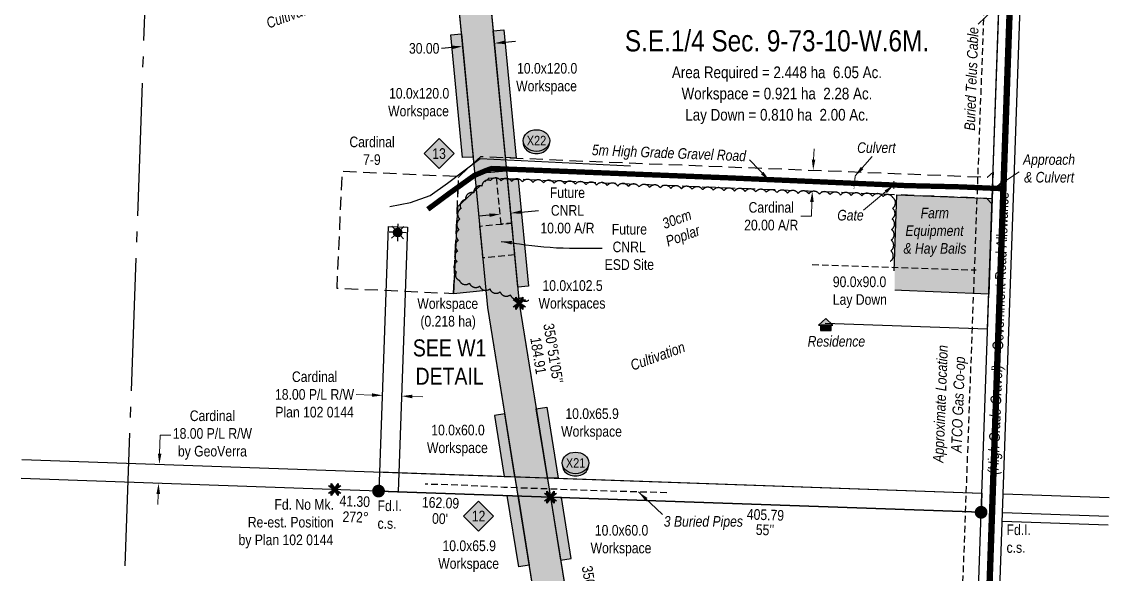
# Model space of a CAD drawing. Extents: x 338216 to 346362, y 6125251 to 6136161.
# Drawn here: x 342831 to 343855, y 6131286 to 6131807 of the extents above; entities that cross this region are included whole.
import ezdxf
from ezdxf.enums import TextEntityAlignment as Align

# ---------------------------------------------------------------- set-up
doc = ezdxf.new("R2010")
doc.units = 0
doc.header["$LTSCALE"] = 5
doc.header["$PDSIZE"] = 0.5
for name, pattern in [('0', [1, 1, 0]), ('foc-ACCESSROAD', [3.75, 2.5, -1.25]), ('foc-QUARTERLINE', [33, 25, -3, 2, -3]), ('HIDDEN2', [1.875, 1.25, -0.625]), ('UG_PIPE', [1.875, 1.25, -0.625])]:
    doc.linetypes.add(name, pattern=pattern)
doc.layers.get('Defpoints').update_dxf_attribs({"color": 9})
for name, color, linetype in [('AS-FENCE', 48, 'foc-FENCE'), ('AS-PIPE-UG', 44, 'UG_PIPE'), ('AS-PIPE-UG-T', 44, 'Continuous'), ('AS-RESIDENCE', 14, 'Continuous'), ('AS-ROADS', 254, 'Continuous'), ('AS-TELUS', 224, 'foc-TEL'), ('C-SYMBOL', 7, 'Continuous'), ('DETAIL-T', 7, 'Continuous'), ('F-AR', 190, 'foc-ACCESSROAD'), ('F-RW', 190, 'Continuous'), ('F-WS', 190, 'foc-ACCESSROAD'), ('F-WS-S', 190, 'Continuous'), ('L-AREAREQUIRED', 7, 'Continuous'), ('L-AREAWORK', 5, 'Continuous'), ('L-BD', 7, 'Continuous'), ('L-BD1', 253, 'Continuous'), ('L-MON', 1, 'Continuous'), ('L-QSEC', 8, 'foc-QUARTERLINE'), ('L-ROAD-T', 7, 'Continuous'), ('L-SEC', 7, 'Continuous'), ('L-TITLEDB', 4, 'Continuous'), ('P-BORE', 7, 'Continuous'), ('P-CROSSINGS', 250, 'Continuous'), ('P-IOP9', 10, 'Continuous'), ('P-IOP9-H', 21, 'Continuous'), ('P-LTO', 14, 'Continuous'), ('P-PROPOSED', 10, 'Continuous'), ('P-PROPOSED-H', 21, 'Continuous'), ('P-TEMP-BLUE', 146, 'Continuous'), ('P-TEMP-BLUE-T', 146, 'Continuous'), ('P-TXT', 4, 'Continuous'), ('T-BUSH', 110, '0'), ('T-BUSH-T', 110, 'Continuous'), ('T-EXISTING TFA', 220, 'HIDDEN2'), ('T-EXISTING TFA-T', 220, 'Continuous')]:
    doc.layers.add(name, color=color, linetype=linetype)
for name, color, linetype, lineweight in [('AS-GENERAL', 48, 'Continuous', 18), ('F-AR-T', 190, 'Continuous', 9), ('F-RW-T', 190, 'Continuous', 9), ('F-WS-T', 190, 'Continuous', 9), ('T-TEXT', 48, 'Continuous', 18)]:
    doc.layers.add(name, color=color, linetype=linetype, lineweight=lineweight)
doc.layers.add('P-TEMP-BLUE-H', color=7, linetype='Continuous', true_color=0x99e6ff)
doc.styles.add('100L', font='ARIALN.TTF', dxfattribs={"height": 11})
doc.styles.add('175L', font='ARIALN.TTF', dxfattribs={"height": 20})
doc.styles.add('80CG', font='ARIALN.TTF', dxfattribs={"height": 10})
doc.styles.add('80L', font='ARIALN.TTF', dxfattribs={"height": 10})
doc.styles.add('80LS', font='ARIALNI.TTF', dxfattribs={"height": 10})
doc.styles.add('Crossing', font='ARIALN.TTF', dxfattribs={"height": 10})
doc.styles.add('foc-LtypeFont', font='ARIALN.TTF', dxfattribs={"height": 7.35})
doc.styles.add('TXT', font='ARIALN.TTF', dxfattribs={"height": 0.2})
doc.linetypes.add('foc-FENCE', pattern='A,10,-1,["X",foc-LtypeFont,S=0.2,R=0,X=-0.625,Y=-0.75],-1.24', length=12.24)
doc.linetypes.add('foc-TEL', pattern='A,2,-1,["T",foc-LtypeFont,S=0.2,R=0,X=-0.425,Y=-0.75],-1.24,8', length=12.24)
doc.dimstyles.new('Compass 5 000', dxfattribs={"dimscale": 5, "dimtxt": 9, "dimasz": 2, "dimexe": 0.2, "dimexo": 0.0625, "dimgap": 0.5, "dimtad": 0, "dimtih": 1, "dimtoh": 1, "dimzin": 0, "dimdsep": 46, "dimtxsty": '80CG', "dimcen": 0.1, "dimse1": 1, "dimse2": 1, "dimclrd": 256, "dimclrt": 256, "dimaunit": 1, "dimadec": 4, "dimazin": 0, "dimtfac": 0.06, "dimtofl": 0, "dimtmove": 0, "dimatfit": 1, "dimfxl": 0.2, "dimtolj": 1, "dimtzin": 0, "dimlwd": -1, "dimarcsym": 0})

# ---------------------------------------------------------------- blocks, each defined once
blk = doc.blocks.new('TEMP')
h = blk.add_hatch(color=255)
h.dxf.hatch_style = 1
h.paths.add_polyline_path([(0, 0.25), (-0.67, 1.15), (-0.67, 0.67), (-1.15, 0.67), (-0.25, 0), (-1.15, -0.67), (-0.67, -0.67), (-0.67, -1.15), (0, -0.25), (0.67, -1.15), (0.67, -0.67), (1.15, -0.67), (0.25, 0), (1.15, 0.67), (0.67, 0.67), (0.67, 1.15)])
h.paths.add_polyline_path([(0.57, 0.85), (0.57, 0.57), (0.85, 0.57), (0.08, 0), (0.85, -0.57), (0.57, -0.57), (0.57, -0.85), (0, -0.08), (-0.57, -0.85), (-0.57, -0.57), (-0.85, -0.57), (-0.08, 0), (-0.85, 0.57), (-0.57, 0.57), (-0.57, 0.85), (0, 0.08)], flags=16)
h = blk.add_hatch(color=1)
h.dxf.hatch_style = 1
h.paths.add_polyline_path([(0, 0.08), (-0.57, 0.85), (-0.57, 0.57), (-0.85, 0.57), (-0.08, 0), (-0.85, -0.57), (-0.57, -0.57), (-0.57, -0.85), (0, -0.08), (0.57, -0.85), (0.57, -0.57), (0.85, -0.57), (0.08, 0), (0.85, 0.57), (0.57, 0.57), (0.57, 0.85)])
at = {"color": 1}
for p, q in [((-0.08, 0), (0.08, 0)), ((0, 0.08), (0, -0.08))]:
    blk.add_line(p, q, dxfattribs=at)
at = {"color": 255, "flags": 128}
blk.add_lwpolyline([(-0.25, 0), (-1.15, 0.67), (-0.67, 0.67), (-0.67, 1.15), (0, 0.25), (0.67, 1.15), (0.67, 0.67), (1.15, 0.67), (0.25, 0), (1.15, -0.67), (0.67, -0.67), (0.67, -1.15), (0, -0.25), (-0.67, -1.15), (-0.67, -0.67), (-1.15, -0.67)], close=True, dxfattribs=at)
at = {"color": 1, "flags": 128}
blk.add_lwpolyline([(-0.08, 0), (-0.85, 0.57), (-0.57, 0.57), (-0.57, 0.85), (0, 0.08), (0.57, 0.85), (0.57, 0.57), (0.85, 0.57), (0.08, 0), (0.85, -0.57), (0.57, -0.57), (0.57, -0.85), (0, -0.08), (-0.57, -0.85), (-0.57, -0.57), (-0.85, -0.57)], close=True, dxfattribs=at)
blk = doc.blocks.new('*D87')
at = {"layer": 'Defpoints', "color": 0, "transparency": 16777216}
for p in [(343171.7, 6131490), (343189.6, 6131489.4), (343188.4, 6131454.2)]:
    blk.add_point(p, dxfattribs=at)
at = {"layer": 'F-RW-T', "transparency": 16777216}
for p, q in [((343160.4, 6131455.1), (343145.5, 6131455.7)), ((343198.4, 6131453.8), (343208.4, 6131453.5))]:
    blk.add_line(p, q, dxfattribs=at)
for points in [[(343160.5, 6131456.8), (343160.4, 6131453.5), (343170.4, 6131454.8)], [(343198.5, 6131455.5), (343198.3, 6131452.1), (343188.4, 6131454.2)]]:
    blk.add_solid(points, dxfattribs=at)
at = {"layer": 'F-RW-T', "transparency": 16777216, "insert": (343106.4, 6131455.7), "char_height": 10, "attachment_point": 5, "style": '80CG'}
blk.add_mtext('\\A1;Cardinal\\P18.00 P/L R/W\\PPlan 102 0144', dxfattribs=at)
blk = doc.blocks.new('GAS')
h = blk.add_hatch(color=255)
h.dxf.hatch_style = 1
edge = h.paths.add_edge_path()
edge.add_arc((0, 0), 0.9, 0, 360)
for p, q in [((-0.81, 0), (-1.62, 0)), ((-0.57, 0.57), (-1.14, 1.14)), ((0, 0.81), (0, 1.62)), ((0.57, 0.57), (1.14, 1.14)), ((1.62, 0), (0.81, 0)), ((-0.57, -0.57), (-1.14, -1.14)), ((0, -0.81), (0, -1.62)), ((1.14, -1.14), (0.57, -0.57))]:
    blk.add_line(p, q)
blk.add_circle((0, 0), 0.8)
blk = doc.blocks.new('*D90')
at = {"layer": 'Defpoints', "color": 0, "transparency": 16777216}
for p in [(343043.1, 6131387.1), (342959.5, 6131372), (343042.5, 6131369.1)]:
    blk.add_point(p, dxfattribs=at)
at = {"layer": 'F-RW-T', "transparency": 16777216}
for p, q in [((342960.5, 6131400), (342961.1, 6131417.5)), ((342961.1, 6131417.5), (342971.1, 6131417.5)), ((342959.2, 6131362), (342958.8, 6131352))]:
    blk.add_line(p, q, dxfattribs=at)
for points in [[(342958.9, 6131400), (342962.2, 6131399.9), (342960.2, 6131390)], [(342957.5, 6131362), (342960.9, 6131361.9), (342959.5, 6131372)]]:
    blk.add_solid(points, dxfattribs=at)
at = {"layer": 'F-RW-T', "transparency": 16777216, "insert": (343010.2, 6131417.5), "char_height": 10, "attachment_point": 5, "style": '80CG'}
blk.add_mtext('\\A1;Cardinal\\P18.00 P/L R/W\\Pby GeoVerra', dxfattribs=at)
blk = doc.blocks.new('res_occ')
for points in [[(0.1, 0.89), (-1.26, -0.37), (1.46, -0.37)], [(-0.9, -1.43), (1.1, -1.43), (1.1, -0.37), (-0.9, -0.37)]]:
    blk.add_hatch(color=14).paths.add_polyline_path(points)
at = {"color": 14}
for points in [[(0.1, 0.89), (-1.26, -0.37), (1.46, -0.37)], [(-0.9, -1.43), (1.1, -1.43), (1.1, -0.37), (-0.9, -0.37)]]:
    blk.add_lwpolyline(points, close=True, dxfattribs=at)
blk = doc.blocks.new('fdia')
at = {"color": 255, "const_width": 1}
blk.add_lwpolyline([(-0.5, 0, 1), (0.5, 0, 1)], format="xyb", close=True, dxfattribs=at)
blk = doc.blocks.new('Fdiaa')
blk.add_blockref('fdia', (0, 0))
blk = doc.blocks.new('fdib')
at = {"color": 1, "const_width": 1.6}
blk.add_lwpolyline([(-0.4, 0, 1), (0.4, 0, 1)], format="xyb", close=True, dxfattribs=at)
at = {"color": 1}
blk.add_circle((0, 0), 0.8, dxfattribs=at)
blk = doc.blocks.new('Fdibb')
blk.add_blockref('fdib', (0, 0))
blk = doc.blocks.new('fdicc')
for name in ['Fdibb', 'Fdiaa']:
    blk.add_blockref(name, (0, 0))
blk = doc.blocks.new('FDI')
blk.add_blockref('fdicc', (0, 0))
blk = doc.blocks.new('*D112')
at = {"layer": 'Defpoints', "color": 0, "transparency": 16777216}
for p in [(343273, 6131709.9), (343282.9, 6131710.9), (343291, 6131626.5)]:
    blk.add_point(p, dxfattribs=at)
at = {"layer": 'T-EXISTING TFA-T', "transparency": 16777216}
for p, q in [((343271.1, 6131624.6), (343261.2, 6131623.6)), ((343301, 6131627.4), (343317.2, 6131629))]:
    blk.add_line(p, q, dxfattribs=at)
for points in [[(343271, 6131626.2), (343271.3, 6131622.9), (343281.1, 6131625.5)], [(343300.8, 6131629.1), (343301.2, 6131625.8), (343291, 6131626.5)]]:
    blk.add_solid(points, dxfattribs=at)
at = {"layer": 'T-EXISTING TFA-T', "transparency": 16777216, "insert": (343344.5, 6131629), "char_height": 10, "attachment_point": 5, "style": '80CG'}
blk.add_mtext('\\A1;Future\\PCNRL\\P10.00 A/R', dxfattribs=at)
blk = doc.blocks.new('xing2')
h = blk.add_hatch(color=50)
h.dxf.hatch_style = 1
edge = h.paths.add_edge_path()
edge.add_ellipse((0, 0), major_axis=(-12.5, 0), ratio=0.816297, start_angle=0, end_angle=360)
h = blk.add_hatch(color=250)
h.dxf.hatch_style = 1
edge = h.paths.add_edge_path()
edge.add_ellipse((0, -2), major_axis=(-12.5, 0), ratio=0.816297, start_angle=0, end_angle=180)
edge.add_line((12.5, -2), (12.5, 0))
edge.add_ellipse((0, 0), major_axis=(-12.5, 0), ratio=0.816297, start_angle=0, end_angle=180, ccw=False)
edge.add_line((-12.5, 0), (-12.5, -2))
at = {"color": 250}
blk.add_ellipse((0, 0), major_axis=(-12.5, 0), ratio=0.816297, dxfattribs=at)
blk.add_ellipse((0, -2), major_axis=(-12.5, 0), ratio=0.816297, start_param=0, end_param=3.141593, dxfattribs=at)
at = {"color": 250, "style": 'Crossing'}
blk.add_attdef('CROSSING', text='', height=9, dxfattribs=at).set_placement((0.1, 0), align=Align.MIDDLE_CENTER)
at = {"color": 250, "style": 'Crossing', "flags": 1}
for tag, p in [('OWNER', (0.1, -12.5)), ('DESCRIPTION', (0.1, -25.8)), ('LOCATION', (0.1, -39.3)), ('DWG_REF', (0.1, -52.8))]:
    blk.add_attdef(tag, text='', height=9, dxfattribs=at).set_placement(p, align=Align.MIDDLE_CENTER)
blk = doc.blocks.new('*D152')
at = {"layer": 'Defpoints', "color": 0, "transparency": 16777216}
for p in [(343589, 6131666.4), (343575.1, 6131646.9), (343588.2, 6131646.4)]:
    blk.add_point(p, dxfattribs=at)
at = {"layer": 'F-AR-T', "transparency": 16777216}
for p, q in [((343576.3, 6131676.9), (343576.7, 6131686.9)), ((343574.7, 6131636.9), (343574.2, 6131623.5)), ((343574.2, 6131623.5), (343564.2, 6131623.5))]:
    blk.add_line(p, q, dxfattribs=at)
for points in [[(343574.6, 6131677), (343577.9, 6131676.8), (343575.9, 6131666.9)], [(343573, 6131637), (343576.4, 6131636.9), (343575.1, 6131646.9)]]:
    blk.add_solid(points, dxfattribs=at)
at = {"layer": 'F-AR-T', "transparency": 16777216, "insert": (343536.4, 6131623.5), "char_height": 10, "attachment_point": 5, "style": '80CG'}
blk.add_mtext('\\A1;Cardinal\\P20.00 A/R', dxfattribs=at)
blk = doc.blocks.new('*D195')
at = {"layer": 'Defpoints', "color": 0, "transparency": 16777216}
for p in [(343244, 6131802.9), (343273.8, 6131805.8), (343245.8, 6131783.5)]:
    blk.add_point(p, dxfattribs=at)
at = {"layer": 'P-TXT', "transparency": 16777216}
for p, q in [((343285.7, 6131787.4), (343295.6, 6131788.3)), ((343235.9, 6131782.6), (343225.9, 6131781.6))]:
    blk.add_line(p, q, dxfattribs=at)
for points in [[(343285.5, 6131789), (343285.8, 6131785.7), (343275.7, 6131786.4)], [(343235.7, 6131784.2), (343236.1, 6131780.9), (343245.8, 6131783.5)]]:
    blk.add_solid(points, dxfattribs=at)
at = {"layer": 'P-TXT', "transparency": 16777216, "insert": (343209.6, 6131781.6), "char_height": 10, "attachment_point": 5, "style": '80CG'}
blk.add_mtext('\\A1;30.00', dxfattribs=at)
blk = doc.blocks.new('30M BUFFER DISP')
h = blk.add_hatch(color=70)
h.dxf.hatch_style = 1
h.paths.add_polyline_path([(0, 14.1), (14.1, 0), (0, -14.1), (-14.1, 0)])
blk.add_lwpolyline([(0, 14.1), (14.1, 0), (0, -14.1), (-14.1, 0)], close=True)
at = {"color": 235, "style": '80L'}
blk.add_attdef('DISURBANCE', text='', height=10, dxfattribs=at).set_placement((0, 0), align=Align.MIDDLE_CENTER)

msp = doc.modelspace()

# ---------------------------------------------------------------- hatches: boundary and pattern name
at = {"layer": 'P-IOP9-H'}
h = msp.add_hatch(color=256, dxfattribs=at)
h.dxf.hatch_style = 1
h.paths.add_polyline_path([(343299.184, 6131541.558), (343262.662, 6131922.38), (343232.429, 6131923.448), (343269.419, 6131537.738), (343337.543, 6131114.75), (343368.096, 6131113.677)])
at = {"layer": 'P-PROPOSED-H'}
h = msp.add_hatch(color=256, dxfattribs=at)
h.dxf.hatch_style = 1
h.paths.add_polyline_path([(342394.18, 6132752.988), (342391.958, 6132689.959), (342407.48, 6132607.158), (342386.455, 6132012.128), (342601.477, 6132006.853), (343257.22, 6131979.123), (343299.184, 6131541.558), (343406.555, 6130874.882), (343415.348, 6130247.491), (343631.582, 6129994.114), (343614.547, 6129495.41), (343584.573, 6129496.473), (343601.208, 6129983.501), (343385.509, 6130236.252), (343376.595, 6130872.274), (343269.419, 6131537.738), (343229.859, 6131950.244), (342600.476, 6131976.875), (342355.409, 6131982.874), (342377.388, 6132604.897), (342361.866, 6132687.697), (342364.205, 6132754.045)])
at = {"layer": 'P-TEMP-BLUE-H'}
h = msp.add_hatch(color=256, dxfattribs=at)
h.dxf.hatch_style = 1
h.paths.add_polyline_path([(343296.107, 6131678.367), (343286.02, 6131678.82), (343274.567, 6131798.246), (343284.519, 6131799.201)])
h = msp.add_hatch(color=256, dxfattribs=at)
h.dxf.hatch_style = 1
h.paths.add_polyline_path([(343255.863, 6131679.088), (343245.831, 6131678.969), (343234.758, 6131794.428), (343244.711, 6131795.383)])
h = msp.add_hatch(color=256, dxfattribs=at)
h.dxf.hatch_style = 1
h.paths.add_polyline_path([(343307.683, 6131557.667), (343297.73, 6131556.713), (343287.948, 6131658.718), (343298.035, 6131658.264)])
h = msp.add_hatch(color=256, dxfattribs=at)
h.dxf.hatch_style = 1
h.paths.add_polyline_path([(343237.158, 6131550.904), (343267.874, 6131553.85), (343258.758, 6131648.907), (343240.828, 6131632.509)])
h = msp.add_hatch(color=256, dxfattribs=at)
h.dxf.hatch_style = 1
h.paths.add_polyline_path([(343741.281, 6131550.251), (343651.372, 6131553.829), (343654.538, 6131643.755), (343744.447, 6131640.176)])
h = msp.add_hatch(color=256, dxfattribs=at)
h.dxf.hatch_style = 1
h.paths.add_polyline_path([(343315.183, 6131442.216), (343325.054, 6131443.805), (343335.847, 6131376.789), (343325.663, 6131377.148)])
h = msp.add_hatch(color=256, dxfattribs=at)
h.dxf.hatch_style = 1
h.paths.add_polyline_path([(343295.11, 6131378.223), (343285.571, 6131437.447), (343275.701, 6131435.857), (343284.925, 6131378.581)])
h = msp.add_hatch(color=256, dxfattribs=at)
h.dxf.hatch_style = 1
h.paths.add_polyline_path([(343308.506, 6131295.045), (343298.635, 6131293.455), (343287.842, 6131360.469), (343298.026, 6131360.113)])
h = msp.add_hatch(color=256, dxfattribs=at)
h.dxf.hatch_style = 1
h.paths.add_polyline_path([(343328.579, 6131359.038), (343338.118, 6131299.814), (343347.988, 6131301.404), (343338.764, 6131358.679)])

# ---------------------------------------------------------------- linework, layer by layer
at = {"layer": 'AS-FENCE', "flags": 128}
msp.add_lwpolyline([(343177.403, 6131632.615), (343196.842, 6131636.622), (343215.131, 6131643.192), (343231.526, 6131654.547), (343262.431, 6131678.025), (343403.898, 6131670.88)], dxfattribs=at)
at = {"layer": 'AS-GENERAL', "const_width": 1, "flags": 128}
msp.add_lwpolyline([(343614.109, 6131647.583), (343615.441, 6131661.401)], close=True, dxfattribs=at)
msp.add_lwpolyline([(343651.855, 6131649.343), (343651.971, 6131656.663)], dxfattribs=at)
at = {"layer": 'AS-PIPE-UG', "flags": 128}
for points in [[(343719.4, 6130928.82), (343703.813, 6130929.402), (343710.451, 6131104.249), (343712.003, 6131109.684), (343711.112, 6131117.637), (343711.301, 6131131.361), (343712.338, 6131154.169), (343740.012, 6131901.707), (343771.134, 6132829.322)], [(343574.844, 6131578.125), (343729.25, 6131572.933)], [(343437.99, 6131363.111), (343383.136, 6131364.734), (343329.677, 6131366.567), (343284.729, 6131368.201), (343242.63, 6131370.281), (343210.597, 6131371.253)]]:
    msp.add_lwpolyline(points, dxfattribs=at)
at = {"layer": 'AS-ROADS', "flags": 128}
msp.add_lwpolyline([(343796.345, 6132828.425, 5.999, 5.999, 0), (343737.216, 6131141.674, 5.999, 5.999, 0), (343693.233, 6129913.563, 5.999, 5.999, 0), (343679.418, 6129482.814, 0, 0, 0)], format="xyseb", dxfattribs=at)
at = {"layer": 'AS-ROADS', "const_width": 4.999, "flags": 128}
msp.add_lwpolyline([(343755.016, 6131649.449), (343714.012, 6131651.219), (343662.907, 6131652.416), (343652.073, 6131652.943), (343614.919, 6131654.536), (343498.334, 6131659.61), (343273.156, 6131668.519), (343267.329, 6131666.439), (343256.649, 6131661.857), (343233.435, 6131645.226), (343213.006, 6131630.073)], dxfattribs=at)
at = {"layer": 'AS-TELUS', "flags": 128}
msp.add_lwpolyline([(343587.196, 6131522.948), (343740.13, 6131517.563), (343753.773, 6131905.034), (343781.794, 6132703.594)], dxfattribs=at)
at = {"layer": 'Defpoints'}
for p, q in [((343167.257, 6131382.723), (343734.667, 6131362.752)), ((343166.624, 6131364.738), (343734.034, 6131344.767))]:
    msp.add_line(p, q, dxfattribs=at)
at = {"layer": 'F-AR', "flags": 128}
msp.add_lwpolyline([(343740.156, 6131660.358), (343745.327, 6131665.155), (343744.271, 6131635.18), (343739.452, 6131640.375), (343360.103, 6131655.473), (343270.385, 6131659.542), (343240.828, 6131632.509), (343242.099, 6131660.769), (343262.97, 6131679.857), (343360.949, 6131675.451), (343740.156, 6131660.358)], dxfattribs=at)
at = {"layer": 'F-RW', "flags": 128}
msp.add_lwpolyline([(343176.014, 6131613.734), (343193.993, 6131613.102), (343185.233, 6131364.085), (343167.252, 6131364.714)], close=True, dxfattribs=at)
for points in [[(342830.887, 6131394.485), (343734.678, 6131362.752), (343734.034, 6131344.767), (343166.624, 6131364.738)], [(343166.624, 6131364.738), (342830.256, 6131376.577)], [(343854.051, 6131340.694), (343754.15, 6131344.188), (343754.783, 6131362.173), (343854.684, 6131358.679)]]:
    msp.add_lwpolyline(points, dxfattribs=at)
at = {"layer": 'F-WS', "flags": 128}
msp.add_lwpolyline([(343237.158, 6131550.904), (343242.099, 6131660.769), (343132.234, 6131665.71), (343127.293, 6131555.845)], close=True, dxfattribs=at)
at = {"layer": 'L-BD', "flags": 128}
msp.add_lwpolyline([(343268.505, 6131664.596), (343287.212, 6131666.39)], dxfattribs=at)
at = {"layer": 'L-QSEC'}
msp.add_line((342922.294, 6131129.339), (342950.818, 6131933.394), dxfattribs=at)
at = {"layer": 'L-SEC'}
for p, q in [((343725.466, 6131101.121), (343753.773, 6131905.034)), ((343745.566, 6131100.413), (343773.873, 6131904.326))]:
    msp.add_line(p, q, dxfattribs=at)
at = {"layer": 'L-TITLEDB', "flags": 128}
msp.add_lwpolyline([(343753.879, 6131336.5), (343853.779, 6131332.975)], dxfattribs=at)
at = {"layer": 'P-TEMP-BLUE', "flags": 128}
for points in [[(343296.107, 6131678.367), (343286.02, 6131678.82), (343274.567, 6131798.246), (343284.519, 6131799.201)], [(343255.863, 6131679.088), (343245.831, 6131678.969), (343234.758, 6131794.428), (343244.711, 6131795.383)], [(343307.683, 6131557.667), (343297.73, 6131556.713), (343287.948, 6131658.718), (343298.035, 6131658.264)], [(343237.158, 6131550.904), (343267.874, 6131553.85), (343258.758, 6131648.907), (343240.828, 6131632.509), (343237.158, 6131550.904)], [(343741.281, 6131550.251), (343651.372, 6131553.829), (343654.538, 6131643.755), (343744.447, 6131640.176)], [(343315.183, 6131442.216), (343325.054, 6131443.805), (343335.847, 6131376.789), (343325.663, 6131377.148)], [(343295.11, 6131378.223), (343285.571, 6131437.447), (343275.701, 6131435.857), (343284.925, 6131378.581)], [(343308.506, 6131295.045), (343298.635, 6131293.455), (343287.842, 6131360.469), (343298.026, 6131360.113)], [(343328.579, 6131359.038), (343338.118, 6131299.814), (343347.988, 6131301.404), (343338.764, 6131358.679)]]:
    msp.add_lwpolyline(points, close=True, dxfattribs=at)
at = {"layer": 'T-BUSH', "flags": 128}
msp.add_lwpolyline([(343648.516, 6131581.102, 0.52056705), (343648.93, 6131591.091, 0.52056705), (343649.344, 6131601.081, 0.52056705), (343649.758, 6131611.07, 0.52056705), (343650.171, 6131621.059, 0.52056705), (343650.585, 6131631.048, 0.52056705), (343650.999, 6131641.038, 0.52056705), (343641.674, 6131642.027, 0.52056705), (343631.683, 6131642.402, 0.52056705), (343621.692, 6131642.776, 0.52056705), (343611.702, 6131643.151, 0.52056705), (343601.711, 6131643.525, 0.52056705), (343591.72, 6131643.9, 0.52056705), (343581.729, 6131644.275, 0.52056705), (343571.738, 6131644.649, 0.52056705), (343561.748, 6131645.024, 0.52056705), (343551.757, 6131645.398, 0.52056705), (343541.766, 6131645.773, 0.52056705), (343531.775, 6131646.148, 0.52056705), (343521.785, 6131646.522, 0.52056705), (343511.794, 6131646.897, 0.52056705), (343501.803, 6131647.271, 0.52056705), (343491.812, 6131647.651, 0.52056705), (343481.824, 6131648.085, 0.52056705), (343471.836, 6131648.519, 0.52056705), (343461.847, 6131648.953, 0.52056705), (343451.859, 6131649.388, 0.52056705), (343441.871, 6131649.822, 0.52056705), (343431.882, 6131650.256, 0.52056705), (343421.894, 6131650.69, 0.52056705), (343411.905, 6131651.124, 0.52056705), (343401.917, 6131651.559, 0.52056705), (343391.929, 6131651.993, 0.52056705), (343381.94, 6131652.427, 0.52056705), (343371.952, 6131652.861, 0.52056705), (343361.964, 6131653.295, 0.52056705), (343351.975, 6131653.73, 0.52056705), (343341.987, 6131654.164, 0.52056705), (343331.999, 6131654.598, 0.52056705), (343322.01, 6131655.032, 0.52056705), (343312.022, 6131655.466, 0.52056705), (343302.033, 6131655.901, 0.52056705), (343292.045, 6131656.335, 0.52056705), (343282.057, 6131656.769, 0.52056705), (343272.068, 6131657.203, 0.52056705), (343263.968, 6131652.002, 0.52056705), (343256.258, 6131645.637, 0.52056705), (343248.547, 6131639.273, 0.52056705), (343244.186, 6131630.737, 0.52056705), (343243.209, 6131620.815, 0.52056705), (343242.553, 6131610.839, 0.52056705), (343241.897, 6131600.863, 0.52056705), (343241.241, 6131590.886, 0.52056705), (343240.585, 6131580.91, 0.52056705), (343239.929, 6131570.934, 0.52056705), (343242.649, 6131563.333, 0.52056705), (343252.26, 6131560.581, 0.52056705), (343261.872, 6131557.829, 0.52056705), (343271.484, 6131555.078, 0.52056705), (343281.095, 6131552.326, 0.52056705), (343290.707, 6131549.574, 0.52056705), (343300.319, 6131546.822, 0.52056705), (343308.1, 6131544.594, 0.52056705)], format="xyb", dxfattribs=at)
at = {"layer": 'T-EXISTING TFA', "flags": 128}
for points in [[(343281.992, 6131616.091), (343277.858, 6131659.203), (343287.914, 6131659.072), (343291.944, 6131617.046)], [(343294.808, 6131587.189), (343264.951, 6131584.326), (343262.088, 6131614.183), (343291.944, 6131617.046)]]:
    msp.add_lwpolyline(points, close=True, dxfattribs=at)

# ---------------------------------------------------------------- block references
at = {"layer": 'AS-RESIDENCE', "xscale": 4.998900549999906, "yscale": 4.998900549999906, "zscale": 4.998900549999906}
msp.add_blockref('res_occ', (343587.196, 6131522.948), dxfattribs=at)
at = {"layer": 'F-WS-S', "xscale": 4.998900549999906, "yscale": 4.998900549999906, "zscale": 0.1968071082677128, "rotation": 357.9666615880311}
msp.add_blockref('GAS', (343184.696, 6131608.307), dxfattribs=at)
at = {"layer": 'L-MON'}
for name, p, xscale, yscale, zscale in [('TEMP', (343299.184, 6131541.558), 4.998900549999906, 4.998900549999906, 4.998900549999906), ('TEMP', (343125.359, 6131366.19), 4.998900549999934, 4.998900549999934, 4.998900549999934), ('FDI', (343166.624, 6131364.738), 4.999999999999908, 4.999999999999908, 4.999999999999908), ('TEMP', (343328.579, 6131359.038), 4.998900549999926, 4.998900549999926, 4.998900549999926), ('FDI', (343734.034, 6131344.767), 4.999999999999908, 4.999999999999908, 4.999999999999908)]:
    msp.add_blockref(name, p, dxfattribs=dict(at, xscale=xscale, yscale=yscale, zscale=zscale))
at = {"layer": 'P-BORE', "xscale": 0.99978011, "yscale": 0.99978011, "zscale": 0.99978011}
for p, values in [((343223.634, 6131682.566), {'DISURBANCE': '13'}), ((343260.806, 6131341.203), {'DISURBANCE': '12'})]:
    msp.add_blockref('30M BUFFER DISP', p, dxfattribs=at).add_auto_attribs(values)
at = {"layer": 'P-CROSSINGS', "xscale": 0.99978011, "yscale": 0.99978011, "zscale": 0.99978011}
for p, values in [((343315.273, 6131694.778), {'CROSSING': 'X22'}), ((343352.08, 6131391.215), {'CROSSING': 'X21'})]:
    msp.add_blockref('xing2', p, dxfattribs=at).add_auto_attribs(values)

# ---------------------------------------------------------------- texts
at = {"layer": 'AS-PIPE-UG-T', "insert": (343688.299, 6131385.22), "char_height": 9.9978, "attachment_point": 1, "rotation": 87.818581, "style": '80L'}
msp.add_mtext_dynamic_manual_height_columns('\\pi6.5014;{\\fArial Narrow|b0|i1|c0|p34;Approximate Location\\P\\pi16.687;ATCO Gas Co-op}', width=123.51053, gutter_width=49.989, heights=[0], dxfattribs=at)
at = {"layer": 'AS-PIPE-UG-T', "insert": (343435.243, 6131341.198), "char_height": 9.9978, "attachment_point": 1, "style": '80L'}
msp.add_mtext_dynamic_manual_height_columns('{\\fArial Narrow|b0|i1|c0|p34;3 Buried Pipes}', width=74.56518, gutter_width=49.989, heights=[0], dxfattribs=at)
at = {"layer": 'AS-RESIDENCE', "insert": (343570.676, 6131510.774), "char_height": 9.9978, "attachment_point": 1, "style": '80L'}
msp.add_mtext_dynamic_manual_height_columns('{\\fArial Narrow|b0|i1|c0|p34;Residence}', width=34.11404, gutter_width=49.989, heights=[0], dxfattribs=at)
at = {"layer": 'AS-TELUS', "insert": (343718.175, 6131704.426), "char_height": 9.9978, "attachment_point": 1, "rotation": 87.990349, "style": 'TXT'}
msp.add_mtext_dynamic_manual_height_columns('{\\fArial Narrow|b0|i1|c0|p34;Buried Telus Cable}', width=97.21368, gutter_width=1, heights=[0], dxfattribs=at)
at = {"layer": 'C-SYMBOL', "color": 3, "style": '175L'}
msp.add_text('S.E.1/4 Sec. 9-73-10-W.6M.', height=19.9956, dxfattribs=at).set_placement((343541.798, 6131772.767), align=Align.BOTTOM_CENTER)
at = {"layer": 'DETAIL-T', "color": 3, "insert": (343233.549, 6131486.249), "char_height": 15.9965, "width": 116.48611, "attachment_point": 5, "style": '80CG'}
msp.add_mtext('SEE W1\\PDETAIL', dxfattribs=at)
at = {"layer": 'F-WS-T', "insert": (343138.888, 6131698.559), "char_height": 9.9978, "attachment_point": 1, "style": '80L'}
msp.add_mtext_dynamic_manual_height_columns('\\pi0.32278;Cardinal\\P\\pi13.202;7-9', width=41.91206, gutter_width=49.989, heights=[0], dxfattribs=at)
at = {"layer": 'L-AREAREQUIRED', "color": 5, "style": '100L'}
msp.add_text('Area Required = 2.448 ha  6.05 Ac.', height=10.99758, dxfattribs=at).set_placement((343541.798, 6131750.272), align=Align.BOTTOM_CENTER)
at = {"layer": 'L-AREAWORK', "color": 5, "style": '100L'}
for s, p in [('Workspace = 0.921 ha  2.28 Ac.', (343541.798, 6131730.276)), ('Lay Down = 0.810 ha  2.00 Ac.', (343541.798, 6131710.28))]:
    msp.add_text(s, height=10.99758, dxfattribs=at).set_placement(p, align=Align.BOTTOM_CENTER)
at = {"layer": 'L-BD', "style": '80L'}
for s, p in [('41.30', (343144.245, 6131355.114)), ('162.09', (343225.035, 6131353.757)), ('405.79', (343530.973, 6131342.41)), ('272°', (343145.075, 6131340.353)), ("00'", (343224.507, 6131338.77)), ("55''", (343530.471, 6131328.172))]:
    msp.add_text(s, height=9.9978, rotation=357.9842, dxfattribs=at).set_placement(p, align=Align.MIDDLE)
at = {"layer": 'L-BD1', "style": '80L'}
for s, p in [("350°51'05''", (343331.206, 6131494.547)), ('184.91', (343317.14, 6131492.282)), ("350°51'05''", (343367.42, 6131266.282))]:
    msp.add_text(s, height=9.9978, rotation=279.1492, dxfattribs=at).set_placement(p, align=Align.MIDDLE)
at = {"layer": 'L-MON', "char_height": 9.9978, "attachment_point": 1, "style": '80L'}
for s, width, insert in [('\\pi60.788;Fd. No Mk.\\P\\pi35.691;Re-est. Position\\P\\pi26.989;by Plan 102 0144', 114.8548, (343007.84, 6131357.147)), ('Fd.I. \\Pc.s.', 22.04407, (343165.691, 6131355.912)), ('Fd.I. \\Pc.s.', 22.04407, (343757.979, 6131333.289))]:
    msp.add_mtext_dynamic_manual_height_columns(s, width=width, gutter_width=50, heights=[0], dxfattribs=dict(at, insert=insert))
at = {"layer": 'L-ROAD-T', "style": '80L'}
msp.add_text('Government Road Allowance', height=9.9978, rotation=87.891676, dxfattribs=at).set_placement((343752.382, 6131571.809), align=Align.MIDDLE_CENTER)
at = {"layer": 'T-BUSH-T', "insert": (343445.704, 6131625.603), "char_height": 9.9978, "width": 34.19889, "attachment_point": 2, "rotation": 20, "style": '80LS'}
msp.add_mtext('30cm \\PPoplar', dxfattribs=at)
at = {"layer": 'T-EXISTING TFA-T', "insert": (343377.492, 6131616.35), "char_height": 9.9978, "attachment_point": 1, "style": '80L'}
msp.add_mtext_dynamic_manual_height_columns('\\pi8.7959;Future\\P\\pi9.5222;CNRL\\P\\pi2.0887;ESD Site', width=49.23564, gutter_width=49.989, heights=[0], dxfattribs=at)
at = {"layer": 'T-TEXT', "style": '80LS'}
for s, rotation, p in [('Cultivation', 20, (343086.585, 6131814.086)), ('5m High Grade Gravel Road', 357.720862, (343440.086, 6131683.196)), ('Cultivation', 20, (343429.443, 6131491.904)), ('(High Grade Gravel)', 87.891676, (343747.233, 6131431.934))]:
    msp.add_text(s, height=9.9978, rotation=rotation, dxfattribs=at).set_placement(p, align=Align.MIDDLE_CENTER)
at = {"layer": 'T-TEXT', "char_height": 9.9978, "attachment_point": 1, "style": '80L'}
for s, width, gutter_width, insert in [('{\\fArial Narrow|b0|i1|c0|p34;Culvert}', 42.07574, 49.989, (343617.295, 6131693.147)), ('\\pi3.3041;{\\fArial Narrow|b0|i1|c0|p34;Approach\\P\\pi4.3543;& Culvert}', 55.3491, 49.989, (343770.166, 6131681.97)), ('{\\fArial Narrow|b0|i1|c0|p34;Gate}', 42.07574, 49.989, (343598.583, 6131629.564)), ('\\pi16.444;{\\fArial Narrow|b0|i1|c0|p34;Farm \\P\\pi2.1092;Equipment\\P\\pi0.29856;& Hay Bails}', 58.86535, 50, (343660.64, 6131631.609))]:
    msp.add_mtext_dynamic_manual_height_columns(s, width=width, gutter_width=gutter_width, heights=[0], dxfattribs=dict(at, insert=insert))

# ---------------------------------------------------------------- dimensions: what is measured, and where the dimension line sits
at = {"layer": 'F-AR-T'}
dim = msp.add_linear_dim(base=(343575.089, 6131646.917), p1=(343588.984, 6131666.375), p2=(343588.189, 6131646.395), angle=267.720862, text='Cardinal\\P20.00 A/R', dimstyle='Compass 5 000', dxfattribs=at)
dim.commit()
dim.dimension.update_dxf_attribs({"geometry": '*D152', "text_midpoint": (343536.422, 6131623.49), "dimtype": 161})
at = {"layer": 'F-RW-T'}
dim = msp.add_linear_dim(base=(342959.544, 6131371.979), p1=(343043.127, 6131387.062), p2=(343042.498, 6131369.077), angle=267.996977, text='Cardinal\\P18.00 P/L R/W\\Pby GeoVerra', dimstyle='Compass 5 000', dxfattribs=at)
dim.commit()
dim.dimension.update_dxf_attribs({"geometry": '*D90', "text_midpoint": (343010.224, 6131417.549), "dimtype": 161})
at = {"layer": 'P-TXT'}
dim = msp.add_linear_dim(base=(343245.846, 6131783.545), p1=(343273.843, 6131805.793), p2=(343243.987, 6131802.929), angle=185.478019, text='30.00', dimstyle='Compass 5 000', dxfattribs=at)
dim.commit()
dim.dimension.update_dxf_attribs({"geometry": '*D195', "text_midpoint": (343209.614, 6131781.636), "dimtype": 161})
at = {"layer": 'T-EXISTING TFA-T'}
dim = msp.add_linear_dim(base=(343291.041, 6131626.461), p1=(343272.994, 6131709.914), p2=(343282.947, 6131710.868), angle=5.478019, text='Future\\PCNRL\\P10.00 A/R', dimstyle='Compass 5 000', dxfattribs=at)
dim.commit()
dim.dimension.update_dxf_attribs({"geometry": '*D112', "text_midpoint": (343344.482, 6131628.97), "dimtype": 161})

# ---------------------------------------------------------------- leaders
at = {"layer": 'AS-PIPE-UG-T'}
msp.add_leader([(343411.438, 6131363.897), (343434.094, 6131342.634)], dimstyle='Compass 5 000', dxfattribs=at)
at = {"layer": 'AS-TELUS'}
msp.add_leader([(343750.894, 6131823.271), (343731.376, 6131804.527)], dimstyle='Compass 5 000', dxfattribs=at)
at = {"layer": 'T-EXISTING TFA-T', "path_type": 1}
msp.add_leader([(343282.136, 6131599.736), (343328.129, 6131594.282), (343377.241, 6131593.503)], dimstyle='Compass 5 000', override={"dimgap": 0.5, "dimtad": 0}, dxfattribs=at)
at = {"layer": 'T-TEXT'}
for points in [[(343534.796, 6131657.06), (343515.85, 6131676.682)], [(343615.351, 6131661.455), (343631.583, 6131679.758)], [(343746.012, 6131649.623), (343769.759, 6131665.414)], [(343651.913, 6131653.003), (343623.279, 6131629.216)]]:
    msp.add_leader(points, dimstyle='Compass 5 000', dxfattribs=at)

# ---------------------------------------------------------------- next in the draw order: texts
at = {"layer": 'P-TEMP-BLUE-T', "char_height": 9.9978, "attachment_point": 1, "style": '80L', "bg_fill": 3, "box_fill_scale": 1.2, "bg_fill_color": 256, "bg_fill_transparency": 0}
for s, insert in [('\\pi0.99794;10.0x120.0\\P\\pi0.12842;Workspace', (343296.069, 6131767.857)), ('\\pi0.99794;10.0x120.0\\P\\pi0.12842;Workspace', (343175.506, 6131744.3)), ('\\pi0.95361;10.0x102.5\\P\\pi-2.7632;Workspaces', (343320.021, 6131563.281)), ('\\pi0.12842;Workspace\\P\\pi3.0302;(0.218 ha)', (343203.027, 6131546.374)), ('\\pi4.1589;10.0x65.9\\P\\pi0.12842;Workspace', (343338.407, 6131442.63)), ('\\pi4.1828;10.0x60.0\\P\\pi0.12842;Workspace', (343212.102, 6131427.217)), ('\\pi4.1828;10.0x60.0\\P\\pi0.12842;Workspace', (343366.144, 6131332.817)), ('\\pi4.1589;10.0x65.9\\P\\pi0.12842;Workspace', (343222.692, 6131318.237))]:
    msp.add_mtext_dynamic_manual_height_columns(s, width=56.88831, gutter_width=49.989, heights=[0], dxfattribs=dict(at, insert=insert))
at = {"layer": 'P-TEMP-BLUE-T', "insert": (343590.601, 6131566.828), "char_height": 9.9978, "attachment_point": 1, "style": '80L', "bg_fill": 2}
msp.add_mtext_dynamic_manual_height_columns('\\pi3.7975;90.0x90.0\\P\\pi3.794;Lay Down', width=56.88831, gutter_width=49.989, heights=[0], dxfattribs=at)

# ---------------------------------------------------------------- next in the draw order: linework, layer by layer
at = {"layer": 'P-IOP9', "flags": 128}
msp.add_lwpolyline([(343262.662, 6131922.38), (343299.184, 6131541.558), (343368.096, 6131113.677), (343337.543, 6131114.75), (343269.419, 6131537.738), (343232.429, 6131923.448)], close=True, dxfattribs=at)
at = {"layer": 'P-LTO', "flags": 128}
msp.add_lwpolyline([(342394.18, 6132752.988), (342391.958, 6132689.959), (342407.48, 6132607.158), (342386.455, 6132012.128), (342601.477, 6132006.853), (343257.22, 6131979.123), (343299.184, 6131541.558), (343406.555, 6130874.882), (343415.348, 6130247.491), (343631.582, 6129994.114), (343614.547, 6129495.41), (343584.573, 6129496.473), (343601.208, 6129983.501), (343385.509, 6130236.252), (343376.595, 6130872.274), (343269.419, 6131537.738), (343229.859, 6131950.244), (342600.476, 6131976.875), (342355.409, 6131982.874), (342377.388, 6132604.897), (342361.866, 6132687.697), (342364.205, 6132754.045)], close=True, dxfattribs=at)
at = {"layer": 'P-PROPOSED', "flags": 128}
msp.add_lwpolyline([(342394.18, 6132752.988), (342391.958, 6132689.959), (342407.48, 6132607.158), (342386.455, 6132012.128), (342601.477, 6132006.853), (343257.22, 6131979.123), (343299.184, 6131541.558), (343406.555, 6130874.882), (343415.348, 6130247.491), (343631.582, 6129994.114), (343614.547, 6129495.41), (343584.573, 6129496.473), (343601.208, 6129983.501), (343385.509, 6130236.252), (343376.595, 6130872.274), (343269.419, 6131537.738), (343229.859, 6131950.244), (342600.476, 6131976.875), (342355.409, 6131982.874), (342377.388, 6132604.897), (342361.866, 6132687.697), (342364.205, 6132754.045)], close=True, dxfattribs=at)

# ---------------------------------------------------------------- next in the draw order: dimensions: what is measured, and where the dimension line sits
at = {"layer": 'F-RW-T'}
dim = msp.add_linear_dim(base=(343188.401, 6131454.159), p1=(343171.661, 6131490.034), p2=(343189.641, 6131489.402), angle=357.985239, text='Cardinal\\P18.00 P/L R/W\\PPlan 102 0144', dimstyle='Compass 5 000', dxfattribs=at)
dim.commit()
dim.dimension.update_dxf_attribs({"geometry": '*D87', "text_midpoint": (343106.41, 6131455.669), "dimtype": 161})

doc.saveas('drawing.dxf')
